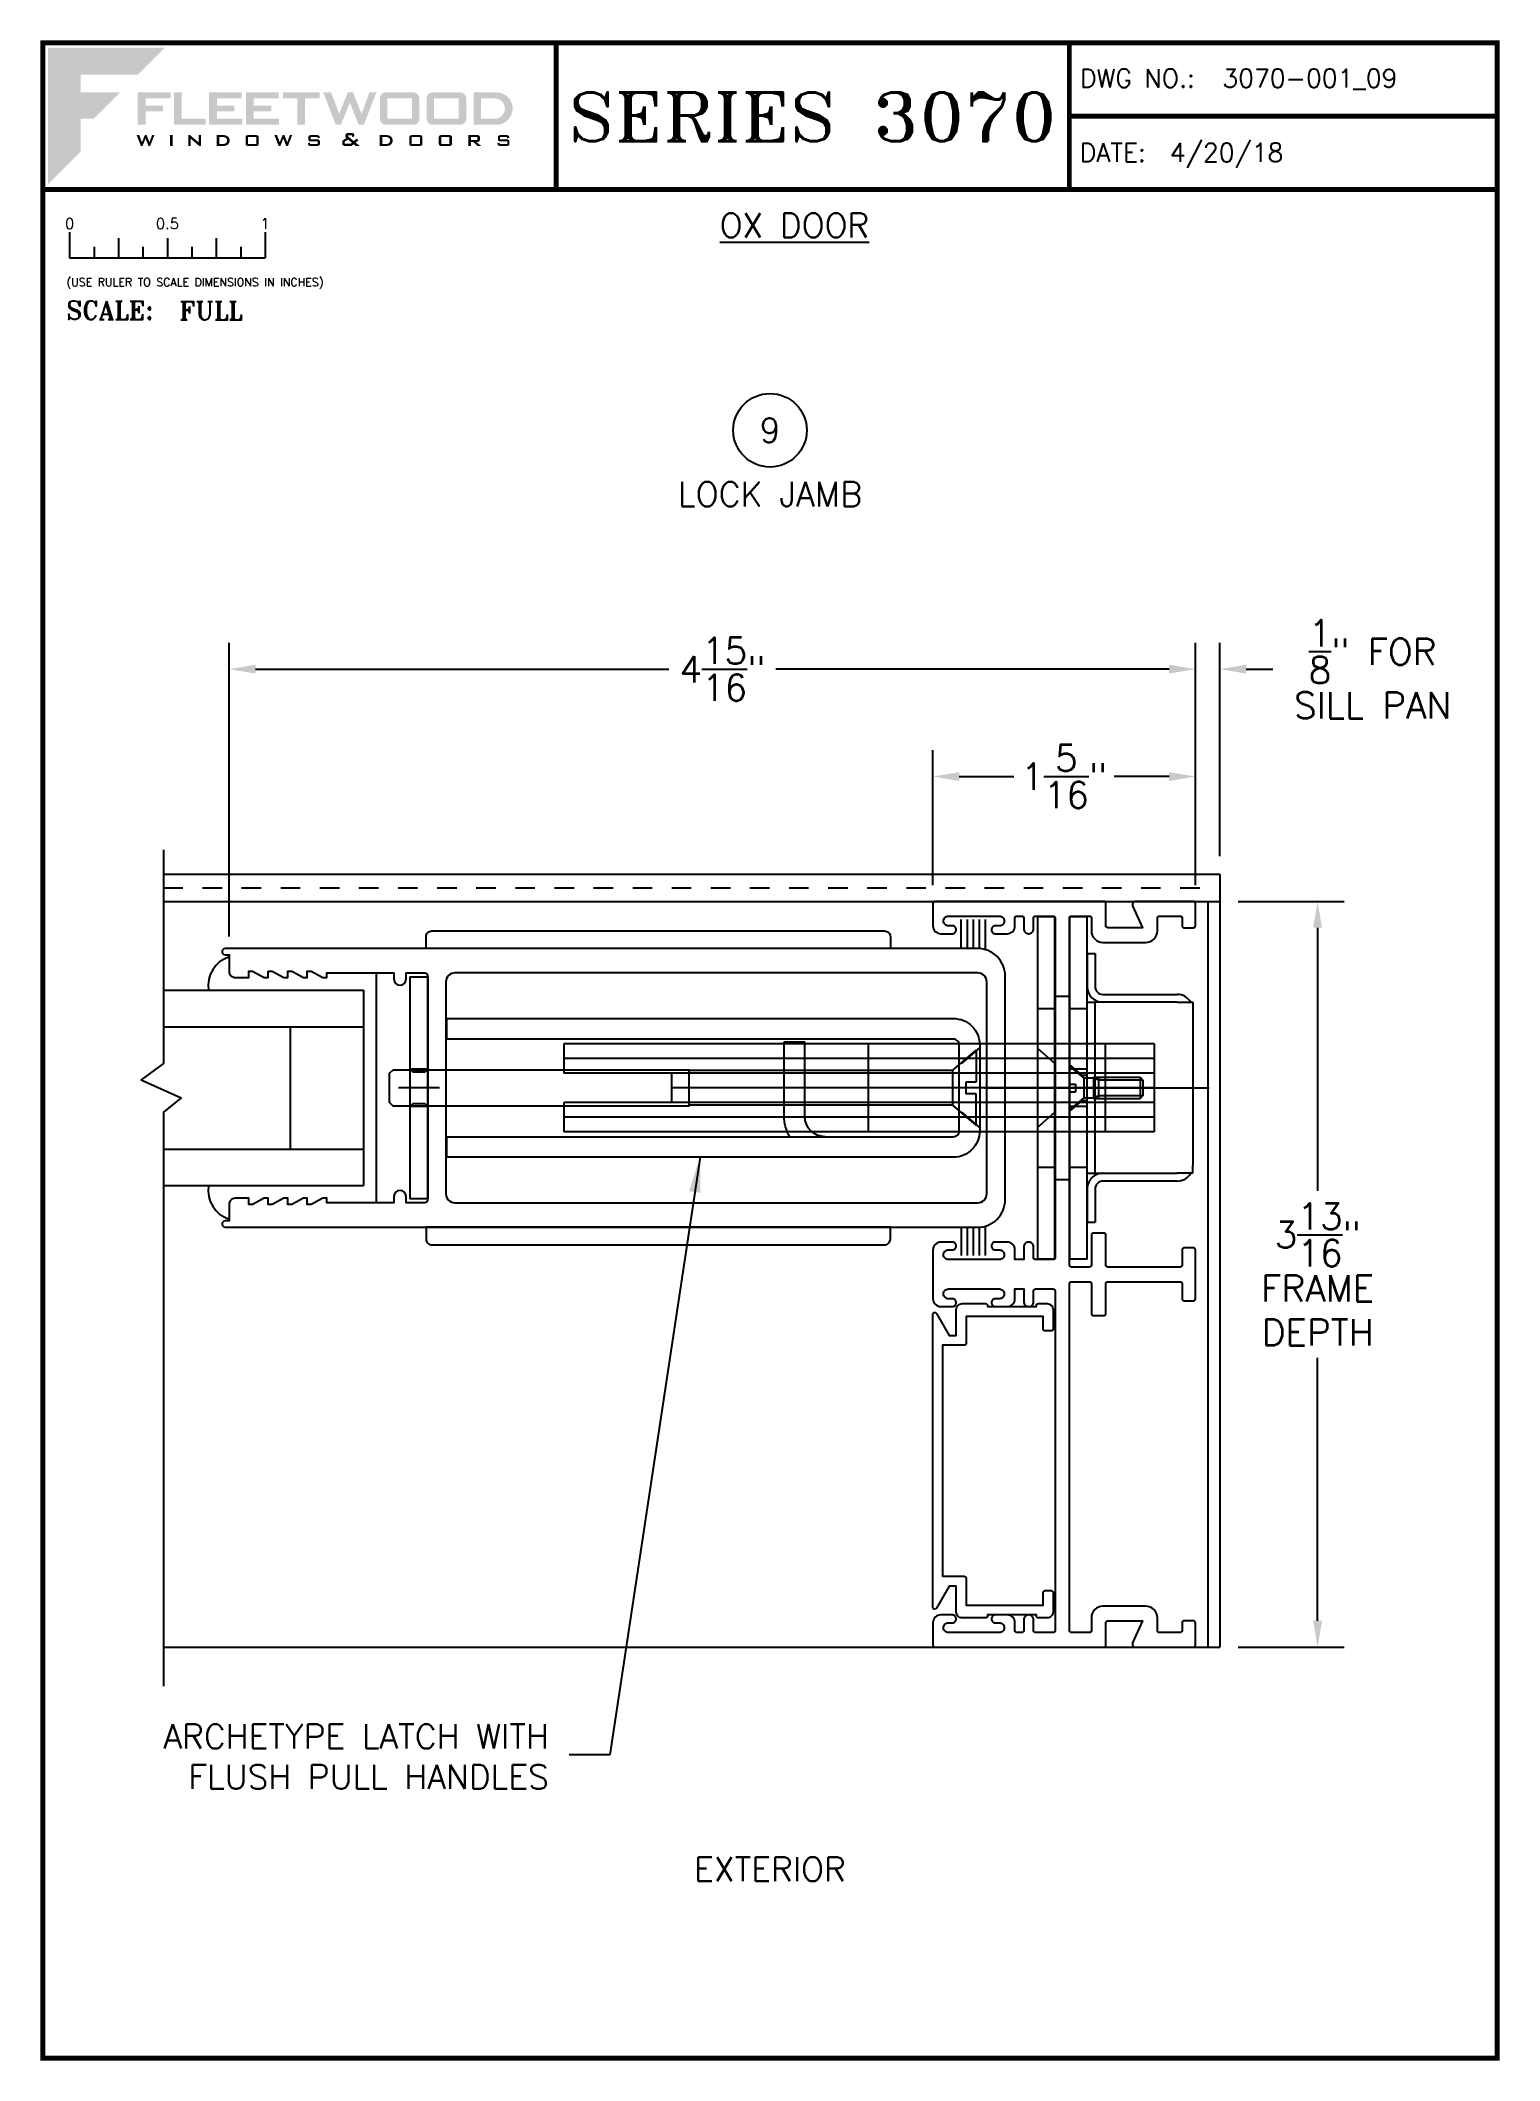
# Paper-space layout 'DETAIL 9' of a CAD drawing. Extents: x 0.3 to 7.8, y 0.1 to 10.4.
# The model-space entities are those that its viewports show. They can reach past a viewport. Long polylines and large blocks are cut down to what shows.
import ezdxf
from ezdxf.enums import TextEntityAlignment as Align

# ---------------------------------------------------------------- set-up
doc = ezdxf.new("R2010")
doc.units = 0
doc.header["$LTSCALE"] = 0.25
doc.header["$MEASUREMENT"] = 0
doc.linetypes.add('HIDDEN', pattern=[0.375, 0.25, -0.125])
doc.layers.get('0').update_dxf_attribs({"linetype": 'CONTINUOUS'})
doc.layers.get('DEFPOINTS').update_dxf_attribs({"color": 1, "linetype": 'CONTINUOUS'})
for name, color, linetype in [('DIM', 7, 'CONTINUOUS'), ('FRAME', 1, 'CONTINUOUS'), ('GLASS-VINYL', 7, 'CONTINUOUS'), ('SEAL', 7, 'CONTINUOUS'), ('SILL-PAN', 7, 'CONTINUOUS'), ('STRIKE', 7, 'CONTINUOUS'), ('TEXT', 7, 'CONTINUOUS'), ('VENT', 5, 'CONTINUOUS')]:
    doc.layers.add(name, color=color, linetype=linetype)
doc.layers.add('VP', color=40, linetype='CONTINUOUS', plot=False)
doc.layers.get('VP').off()
doc.styles.add('ROMANS', font='romans')
doc.styles.add('ROMANT', font='romant')
doc.styles.add('SIMPLEX-094', font='simplex.shx', dxfattribs={"height": 0.094})
doc.styles.get("Standard").update_dxf_attribs({"font": 'simplex.shx'})
doc.dimstyles.new('FULL SCALE', dxfattribs={"dimscale": 0.75, "dimtxt": 0.18, "dimasz": 0.18, "dimexe": 0.18, "dimexo": 0.125, "dimgap": 0.09, "dimtad": 0, "dimtih": 1, "dimtoh": 1, "dimdec": 4, "dimzin": 0, "dimdsep": 46, "dimlunit": 5, "dimtxsty": 'Standard', "dimcen": 0.09, "dimadec": 0, "dimazin": 0, "dimtfac": 1, "dimtdec": 4, "dimtofl": 0, "dimtmove": 0, "dimatfit": 3, "dimfxl": 0, "dimtolj": 1, "dimtzin": 0, "dimarcsym": 0})
doc.dimstyles.get("Standard").update_dxf_attribs({"dimtxt": 0.18, "dimasz": 0.18, "dimexe": 0.18, "dimexo": 0.0625, "dimgap": 0.09, "dimtad": 0, "dimtih": 1, "dimtoh": 1, "dimdec": 4, "dimzin": 0, "dimdsep": 46, "dimtxsty": 'Standard', "dimcen": 0.09, "dimadec": 0, "dimazin": 0, "dimtfac": 1, "dimtdec": 4, "dimtofl": 0, "dimtmove": 0, "dimatfit": 3, "dimfxl": 0, "dimtolj": 1, "dimtzin": 0, "dimarcsym": 0})

# ---------------------------------------------------------------- blocks, each defined once
blk = doc.blocks.new('*D67')
at = {"color": 0, "lineweight": -2}
for p, q in [((1.266, 5.864), (1.266, 7.367)), ((6.208, 6.127), (6.208, 7.367)), ((1.401, 7.232), (3.514, 7.232)), ((6.073, 7.232), (4.061, 7.232))]:
    blk.add_line(p, q, dxfattribs=at)
at = {"color": 0}
for points in [[(1.401, 7.255), (1.401, 7.21), (1.266, 7.232)], [(6.073, 7.255), (6.073, 7.21), (6.208, 7.232)]]:
    blk.add_solid(points, dxfattribs=at)
at = {"layer": 'DEFPOINTS', "color": 0}
for p in [(6.208, 7.232), (6.208, 6.034), (1.266, 5.771)]:
    blk.add_point(p, dxfattribs=at)
at = {"color": 0, "insert": (3.788, 7.232), "char_height": 0.135, "attachment_point": 5}
blk.add_mtext('\\A1;4{\\H1.000000x;\\S15/16;}"', dxfattribs=at)
blk = doc.blocks.new('*D81')
at = {"color": 0, "lineweight": -2}
for p, q in [((6.208, 6.127), (6.208, 7.367)), ((6.333, 6.276), (6.333, 7.367)), ((6.073, 7.232), (5.938, 7.232)), ((6.468, 7.232), (6.603, 7.232))]:
    blk.add_line(p, q, dxfattribs=at)
at = {"color": 0}
for points in [[(6.073, 7.255), (6.073, 7.21), (6.208, 7.232)], [(6.468, 7.255), (6.468, 7.21), (6.333, 7.232)]]:
    blk.add_solid(points, dxfattribs=at)
at = {"layer": 'DEFPOINTS', "color": 0}
for p in [(6.333, 7.232), (6.333, 6.183), (6.208, 6.034)]:
    blk.add_point(p, dxfattribs=at)
at = {"color": 0, "insert": (7.114, 7.232), "char_height": 0.135, "attachment_point": 5}
blk.add_mtext('\\A1;{\\H1.000000x;\\S1/8;}" FOR\\PSILL PAN', dxfattribs=at)
blk = doc.blocks.new('*D103')
at = {"color": 0, "lineweight": -2}
for p, q in [((4.865, 6.127), (4.865, 6.818)), ((6.208, 6.127), (6.208, 6.818)), ((5, 6.683), (5.279, 6.683)), ((6.073, 6.683), (5.793, 6.683))]:
    blk.add_line(p, q, dxfattribs=at)
at = {"color": 0}
for points in [[(5, 6.705), (5, 6.66), (4.865, 6.683)], [(6.073, 6.705), (6.073, 6.66), (6.208, 6.683)]]:
    blk.add_solid(points, dxfattribs=at)
at = {"layer": 'DEFPOINTS', "color": 0}
for p in [(4.865, 6.683), (4.865, 6.034), (6.208, 6.034)]:
    blk.add_point(p, dxfattribs=at)
at = {"color": 0, "insert": (5.536, 6.683), "char_height": 0.135, "attachment_point": 5}
blk.add_mtext('\\A1;1{\\H1.000000x;\\S5/16;}"', dxfattribs=at)
blk = doc.blocks.new('*D104')
at = {"color": 0, "lineweight": -2}
for p, q in [((6.426, 6.044), (6.968, 6.044)), ((6.833, 5.909), (6.833, 4.563)), ((6.833, 2.363), (6.833, 3.708)), ((6.426, 2.228), (6.968, 2.228))]:
    blk.add_line(p, q, dxfattribs=at)
at = {"color": 0}
for points in [[(6.81, 5.909), (6.855, 5.909), (6.833, 6.044)], [(6.81, 2.363), (6.855, 2.363), (6.833, 2.228)]]:
    blk.add_solid(points, dxfattribs=at)
at = {"layer": 'DEFPOINTS', "color": 0}
for p in [(6.333, 6.044), (6.333, 2.228), (6.833, 2.228)]:
    blk.add_point(p, dxfattribs=at)
at = {"color": 0, "insert": (6.833, 4.136), "char_height": 0.135, "attachment_point": 5}
blk.add_mtext('\\A1;3{\\H1.000000x;\\S13/16;}"\\PFRAME\\PDEPTH', dxfattribs=at)
blk = doc.blocks.new('Fleetwood_Logo_6-10-15')
h = blk.add_hatch(color=154)
h.dxf.hatch_style = 1
h.paths.add_polyline_path([(0.2526, -0.0017), (0.0019, -0.0017), (0.0019, -0.2942), (0.0725, -0.2236), (0.0725, -0.1535), (0.1007, -0.1535), (0.1567, -0.0976), (0.0725, -0.0976), (0.0725, -0.0596), (0.1946, -0.0596)])
h = blk.add_hatch(color=251)
h.dxf.hatch_style = 1
h.paths.add_polyline_path([(0.2487, -0.1256), (0.2112, -0.1256), (0.2112, -0.1102), (0.2647, -0.1102), (0.2647, -0.0976), (0.1946, -0.0976), (0.1946, -0.1667), (0.2112, -0.1667), (0.2112, -0.1377), (0.2487, -0.1377)])
h = blk.add_hatch(color=251)
h.dxf.hatch_style = 1
h.paths.add_polyline_path([(0.2886, -0.0976), (0.272, -0.0976), (0.272, -0.1667), (0.3401, -0.1667), (0.3401, -0.1535), (0.2886, -0.1535)])
h = blk.add_hatch(color=251)
h.dxf.hatch_style = 1
h.paths.add_polyline_path([(0.4175, -0.0976), (0.3474, -0.0976), (0.3474, -0.1667), (0.4185, -0.1667), (0.4185, -0.1534), (0.364, -0.1534), (0.364, -0.1377), (0.4015, -0.1377), (0.4015, -0.1256), (0.364, -0.1256), (0.364, -0.1102), (0.4175, -0.1102)])
h = blk.add_hatch(color=251)
h.dxf.hatch_style = 1
h.paths.add_polyline_path([(0.4965, -0.0976), (0.4264, -0.0976), (0.4264, -0.1667), (0.4975, -0.1667), (0.4975, -0.1534), (0.443, -0.1534), (0.443, -0.1377), (0.4804, -0.1377), (0.4804, -0.1256), (0.443, -0.1256), (0.443, -0.1102), (0.4965, -0.1102)])
h = blk.add_hatch(color=251)
h.dxf.hatch_style = 1
h.paths.add_polyline_path([(0.5842, -0.0976), (0.5054, -0.0976), (0.5054, -0.1102), (0.5365, -0.1102), (0.5365, -0.1667), (0.5531, -0.1667), (0.5531, -0.1102), (0.5842, -0.1102)])
h = blk.add_hatch(color=251)
h.dxf.hatch_style = 1
h.paths.add_polyline_path([(0.6089, -0.0976), (0.5921, -0.0976), (0.6188, -0.1667), (0.63, -0.1667), (0.6489, -0.1192), (0.6679, -0.1667), (0.6789, -0.1667), (0.7056, -0.0976), (0.6908, -0.0976), (0.6742, -0.1433), (0.6558, -0.0976), (0.6446, -0.0976), (0.6261, -0.1433)])
h = blk.add_hatch(color=251)
h.dxf.hatch_style = 1
h.paths.add_polyline_path([(0.7853, -0.0976), (0.726, -0.0976, 0.414214), (0.7133, -0.1102), (0.7133, -0.154, 0.414214), (0.726, -0.1667), (0.7853, -0.1667, 0.414214), (0.798, -0.154), (0.798, -0.1102, 0.414214)])
h.paths.add_polyline_path([(0.7819, -0.1102), (0.7819, -0.154), (0.7294, -0.154), (0.7294, -0.1102)], flags=16)
h = blk.add_hatch(color=251)
h.dxf.hatch_style = 1
h.paths.add_polyline_path([(0.8856, -0.0976), (0.8262, -0.0976, 0.414214), (0.8136, -0.1102), (0.8136, -0.154, 0.414214), (0.8262, -0.1667), (0.8856, -0.1667, 0.414214), (0.8982, -0.154), (0.8982, -0.1102, 0.414214)])
h.paths.add_polyline_path([(0.8822, -0.1102), (0.8822, -0.154), (0.8296, -0.154), (0.8296, -0.1102)], flags=16)
h = blk.add_hatch(color=251)
h.dxf.hatch_style = 1
h.paths.add_polyline_path([(0.9632, -0.0976), (0.914, -0.0976), (0.914, -0.1667), (0.9632, -0.1667, 1)])
h.paths.add_polyline_path([(0.9301, -0.1102), (0.9593, -0.1102, -1), (0.9593, -0.154), (0.9301, -0.154)], flags=16)
h = blk.add_hatch(color=7)
h.dxf.hatch_style = 1
h.paths.add_polyline_path([(0.2301, -0.1891), (0.2251, -0.1891), (0.2196, -0.2043), (0.2134, -0.1891), (0.2097, -0.1891), (0.2035, -0.2043), (0.1978, -0.1891), (0.1922, -0.1891), (0.2011, -0.2121), (0.2048, -0.2121), (0.2112, -0.1963), (0.2175, -0.2121), (0.2212, -0.2121)])
h = blk.add_hatch(color=7)
h.dxf.hatch_style = 1
h.paths.add_polyline_path([(0.2691, -0.1891), (0.2637, -0.1891), (0.2637, -0.2118), (0.2637, -0.2121), (0.2691, -0.2121)])
h = blk.add_hatch(color=7)
h.dxf.hatch_style = 1
h.paths.add_polyline_path([(0.3077, -0.1964), (0.3259, -0.2121), (0.3298, -0.2121), (0.3298, -0.1891), (0.325, -0.1891), (0.325, -0.2047), (0.3067, -0.1891), (0.3029, -0.1891), (0.3029, -0.2121), (0.3077, -0.2121)])
h = blk.add_hatch(color=7)
h.dxf.hatch_style = 1
h.paths.add_polyline_path([(0.3801, -0.1891), (0.3637, -0.1891), (0.3637, -0.2121), (0.3801, -0.2121, 1)])
h.paths.add_polyline_path([(0.3691, -0.2079), (0.3691, -0.1933), (0.3788, -0.1933, -1), (0.3788, -0.2079)], flags=16)
h = blk.add_hatch(color=7)
h.dxf.hatch_style = 1
h.paths.add_polyline_path([(0.4537, -0.2079), (0.4537, -0.1933, 0.414214), (0.4495, -0.1891), (0.4297, -0.1891, 0.414214), (0.4255, -0.1933), (0.4255, -0.2079, 0.414214), (0.4297, -0.2121), (0.4495, -0.2121, 0.414214)])
h.paths.add_polyline_path([(0.4308, -0.2079), (0.4308, -0.1933), (0.4484, -0.1933), (0.4484, -0.2079)], flags=16)
h = blk.add_hatch(color=7)
h.dxf.hatch_style = 1
h.paths.add_polyline_path([(0.5253, -0.1891), (0.5203, -0.1891), (0.5148, -0.2043), (0.5087, -0.1891), (0.5049, -0.1891), (0.4988, -0.2043), (0.493, -0.1891), (0.4874, -0.1891), (0.4963, -0.2121), (0.5001, -0.2121), (0.5064, -0.1963), (0.5127, -0.2121), (0.5164, -0.2121)])
h = blk.add_hatch(color=7)
h.dxf.hatch_style = 1
h.paths.add_polyline_path([(0.5801, -0.1891), (0.5643, -0.1891, 0.414214), (0.56, -0.1933), (0.56, -0.1981, 0.414214), (0.5643, -0.2024), (0.58, -0.2024), (0.58, -0.2078), (0.5637, -0.2078), (0.5637, -0.2052), (0.5591, -0.2062), (0.5591, -0.2078, 0.414214), (0.5634, -0.2121), (0.5805, -0.2121, 0.414214), (0.5848, -0.2078), (0.5848, -0.2024, 0.414214), (0.5805, -0.1982), (0.5648, -0.1982), (0.5648, -0.193), (0.5798, -0.193), (0.5798, -0.1958), (0.5843, -0.1948), (0.5843, -0.1933, 0.414214)])
h = blk.add_hatch(color=7)
h.dxf.hatch_style = 1
h.paths.add_polyline_path([(0.645, -0.1913, -0.222262), (0.6447, -0.1906), (0.6447, -0.1892), (0.6535, -0.1892), (0.6535, -0.193), (0.6587, -0.1918), (0.6587, -0.189, 0.414214), (0.6544, -0.1847), (0.6437, -0.1847, 0.414214), (0.6394, -0.189), (0.6394, -0.1922, 0.222262), (0.6407, -0.1948), (0.6415, -0.1955), (0.6345, -0.1998, 0.260684), (0.6329, -0.2027), (0.6329, -0.2078, 0.414214), (0.6372, -0.2121), (0.6514, -0.2121, 0.17577), (0.6536, -0.2113), (0.657, -0.2085), (0.6614, -0.2121), (0.6699, -0.2121), (0.6613, -0.2049), (0.6676, -0.1997), (0.6637, -0.1964), (0.6574, -0.2017)])
h.paths.add_polyline_path([(0.6532, -0.2052), (0.6509, -0.2072, -0.17577), (0.6502, -0.2074), (0.6382, -0.2074), (0.6382, -0.2033, -0.260684), (0.6387, -0.2025), (0.6451, -0.1985)], flags=16)
h = blk.add_hatch(color=7)
h.dxf.hatch_style = 1
h.paths.add_polyline_path([(0.7294, -0.1891), (0.713, -0.1891), (0.713, -0.2121), (0.7294, -0.2121, 1)])
h.paths.add_polyline_path([(0.7184, -0.2079), (0.7184, -0.1933), (0.7281, -0.1933, -1), (0.7281, -0.2079)], flags=16)
h = blk.add_hatch(color=7)
h.dxf.hatch_style = 1
h.paths.add_polyline_path([(0.8045, -0.2079), (0.8045, -0.1933, 0.414214), (0.8003, -0.1891), (0.7805, -0.1891, 0.414214), (0.7763, -0.1933), (0.7763, -0.2079, 0.414214), (0.7805, -0.2121), (0.8003, -0.2121, 0.414214)])
h.paths.add_polyline_path([(0.7816, -0.2079), (0.7816, -0.1933), (0.7992, -0.1933), (0.7992, -0.2079)], flags=16)
h = blk.add_hatch(color=7)
h.dxf.hatch_style = 1
h.paths.add_polyline_path([(0.8678, -0.2079), (0.8678, -0.1933, 0.414214), (0.8636, -0.1891), (0.8438, -0.1891, 0.414214), (0.8396, -0.1933), (0.8396, -0.2079, 0.414214), (0.8438, -0.2121), (0.8636, -0.2121, 0.414214)])
h.paths.add_polyline_path([(0.8449, -0.2079), (0.8449, -0.1933), (0.8624, -0.1933), (0.8624, -0.2079)], flags=16)
h = blk.add_hatch(color=7)
h.dxf.hatch_style = 1
h.paths.add_polyline_path([(0.9277, -0.1993), (0.9277, -0.1933, 0.414214), (0.9235, -0.1891), (0.9028, -0.1891), (0.9028, -0.2121), (0.9082, -0.2121), (0.9082, -0.2035), (0.9131, -0.2035), (0.9224, -0.2121), (0.9303, -0.2121), (0.9197, -0.2035), (0.9235, -0.2035, 0.414214)])
h.paths.add_polyline_path([(0.9082, -0.1993), (0.9082, -0.1933), (0.9214, -0.1933, -0.414214), (0.9224, -0.1943), (0.9224, -0.1983, -0.414214), (0.9214, -0.1993)], flags=16)
h = blk.add_hatch(color=7)
h.dxf.hatch_style = 1
h.paths.add_polyline_path([(0.9867, -0.1982), (0.971, -0.1982), (0.971, -0.193), (0.9859, -0.193), (0.9859, -0.1958), (0.9905, -0.1948), (0.9905, -0.1933, 0.414214), (0.9863, -0.1891), (0.9705, -0.1891, 0.414214), (0.9662, -0.1933), (0.9662, -0.1981, 0.414214), (0.9705, -0.2024), (0.9862, -0.2024), (0.9862, -0.2078), (0.9699, -0.2078), (0.9699, -0.2052), (0.9653, -0.2062), (0.9653, -0.2078, 0.414214), (0.9696, -0.2121), (0.9867, -0.2121, 0.414214), (0.991, -0.2078), (0.991, -0.2024, 0.414214)])
blk = doc.blocks.new('A-SIZE_P')
at = {"const_width": 0.025}
blk.add_lwpolyline([(0.313, 0.125), (7.751, 0.125), (7.751, 10.437), (0.313, 10.437)], close=True, dxfattribs=at)
for points in [[(2.938, 10.437), (2.938, 9.687)], [(5.563, 10.437), (5.563, 9.687)], [(5.563, 10.062), (7.751, 10.062)], [(0.313, 9.687), (7.751, 9.687)]]:
    blk.add_lwpolyline(points, dxfattribs=at)
at = {"xscale": 2.387023416083395, "yscale": 2.387023416083395, "zscale": 2.387023416083395}
blk.add_blockref('Fleetwood_Logo_6-10-15', (0.334, 10.416), dxfattribs=at)
for s, style, p in [('DWG NO.:', 'SIMPLEX-094', (5.617, 10.209)), ('DATE:', 'SIMPLEX-094', (5.616, 9.829)), ('SCALE:', 'ROMANT', (0.433, 9.022))]:
    blk.add_text(s, height=0.094, dxfattribs=dict(style=style)).set_placement(p)
for tag, p, style in [('DWG_NO', (6.346, 10.209), 'SIMPLEX-094'), ('DATE', (6.077, 9.829), 'SIMPLEX-094'), ('SCALE', (1.011, 9.02), 'ROMANT')]:
    blk.add_attdef(tag, p, '', height=0.094, dxfattribs=dict(style=style))
for tag, height, style, width, p, p2 in [('DWG_NO_F', 0.094, 'SIMPLEX-094', 1.745692, (6.347, 10.209), (7.683, 10.209)), ('PRODUCT', 0.25, 'ROMANT', 1.390728, (3.001, 9.934), (5.5, 9.934))]:
    blk.add_attdef(tag, text='', height=height, dxfattribs=dict(style=style, width=width)).set_placement(p, p2, align=Align.FIT)
blk = doc.blocks.new('Full')
for p, q in [((0.137, -0.219), (0.137, -0.35)), ((0.262, -0.294), (0.262, -0.35)), ((0.387, -0.249), (0.387, -0.35)), ((0.512, -0.294), (0.512, -0.35)), ((0.637, -0.249), (0.637, -0.35)), ((0.762, -0.294), (0.762, -0.35)), ((0.887, -0.249), (0.887, -0.35)), ((1.012, -0.294), (1.012, -0.35)), ((1.137, -0.219), (1.137, -0.35)), ((0.137, -0.35), (1.137, -0.35))]:
    blk.add_line(p, q)
for s, p in [('0', (0.137, -0.219)), ('0.5', (0.637, -0.219)), ('1', (1.137, -0.219))]:
    blk.add_text(s, height=0.055).set_placement(p, align=Align.BOTTOM_CENTER)
at = {"style": 'ROMANS'}
blk.add_text('(USE RULER TO SCALE DIMENSIONS IN INCHES)', height=0.04115, dxfattribs=at).set_placement((0.12, -0.495))
blk = doc.blocks.new('sectball')
blk.add_circle((0, 0), 0.125)
blk.add_attdef('NO', text='', height=0.062).set_placement((0, 0), align=Align.MIDDLE_CENTER)
for tag, p in [('LINE1', (0, -0.2588)), ('LINE2', (0, -0.3864)), ('LINE3', (0, -0.5214))]:
    blk.add_attdef(tag, text='', height=0.078).set_placement(p, align=Align.CENTER)
blk = doc.blocks.new('2 TRACK JAMB')
at = {"color": 1}
blk.add_lwpolyline([(-0.368, 1.86), (-0.368, 1.708, -0.414214), (-0.377, 1.698), (-0.433, 1.698, -0.414214), (-0.442, 1.708), (-0.442, 1.86, 0.414214), (-0.452, 1.87), (-0.781, 1.87), (-0.822, 1.87, 0.414214), (-0.832, 1.86), (-0.832, 1.783, -0.414214), (-0.843, 1.773), (-0.891, 1.773, -0.414214), (-0.9, 1.783), (-0.9, 1.871), (-0.9, 1.963), (-0.9, 2.033, -0.414214), (-0.891, 2.043), (-0.843, 2.043, -0.414214), (-0.832, 2.033), (-0.832, 1.955, 0.414214), (-0.822, 1.945), (-0.768, 1.945), (-0.452, 1.945, 0.414214), (-0.442, 1.955), (-0.442, 2.108, -0.414214), (-0.433, 2.118), (-0.377, 2.118, -0.414214), (-0.368, 2.108), (-0.368, 1.955, 0.414214), (-0.357, 1.945), (-0.267, 1.945, 0.414214), (-0.257, 1.955), (-0.257, 2.862), (-0.257, 3.731, 0.414214), (-0.267, 3.741), (-0.357, 3.741, 0.414214), (-0.368, 3.731), (-0.368, 3.666, -0.414214), (-0.427, 3.606), (-0.645, 3.606, -0.414214), (-0.706, 3.666), (-0.706, 3.731, 0.414214), (-0.715, 3.741), (-0.822, 3.741, 0.414214), (-0.832, 3.731), (-0.832, 3.691, -0.414214), (-0.843, 3.681), (-0.891, 3.681, -0.414214), (-0.9, 3.691), (-0.9, 3.806, -0.414214), (-0.891, 3.816), (-0.594, 3.816, -0.546624), (-0.579, 3.793), (-0.63, 3.681), (-0.452, 3.681, 0.414214), (-0.442, 3.691), (-0.442, 3.806, -0.414214), (-0.433, 3.816), (0.433, 3.816, -0.414214), (0.442, 3.806), (0.442, 3.691, -0.414214), (0.403, 3.651), (0.343, 3.651, -0.414214), (0.323, 3.671), (0.323, 3.671, -0.414214), (0.343, 3.691), (0.363, 3.691, 0.414214), (0.388, 3.715), (0.388, 3.716, 0.414214), (0.363, 3.741), (0.102, 3.741, 0.414214), (0.078, 3.716), (0.078, 3.715, 0.414214), (0.102, 3.691), (0.123, 3.691, -0.414214), (0.143, 3.671), (0.143, 3.67, -0.414214), (0.123, 3.651), (0.062, 3.651, -0.414214), (0.023, 3.691), (0.023, 3.731, 0.414214), (0.013, 3.741), (-0.012, 3.741, 0.414214), (-0.022, 3.731), (-0.022, 3.676, -0.414214), (-0.047, 3.651), (-0.048, 3.651, -0.414214), (-0.072, 3.675), (-0.072, 3.731, 0.414214), (-0.082, 3.741), (-0.172, 3.741, 0.414214), (-0.183, 3.731), (-0.183, 2.862), (-0.183, 1.993, 0.414214), (-0.172, 1.983), (-0.082, 1.983, 0.414214), (-0.072, 1.993), (-0.072, 2.048, -0.414214), (-0.048, 2.073), (-0.047, 2.073, -0.414214), (-0.022, 2.048), (-0.022, 1.983), (0.023, 1.983), (0.023, 2.033, -0.414214), (0.062, 2.073), (0.123, 2.073, -0.414214), (0.143, 2.054), (0.143, 2.053, -0.414214), (0.123, 2.033), (0.102, 2.033, 0.414214), (0.078, 2.008), (0.078, 2.007, 0.414214), (0.102, 1.983), (0.363, 1.983, 0.414214), (0.388, 2.007), (0.388, 2.008, 0.414214), (0.363, 2.033), (0.343, 2.033, -0.414214), (0.323, 2.053, -0.414214), (0.343, 2.073), (0.403, 2.073, -0.414214), (0.442, 2.033), (0.442, 1.963), (0.442, 1.871), (0.442, 1.783, -0.414214), (0.403, 1.743), (0.343, 1.743, -0.414214), (0.323, 1.763), (0.323, 1.763, -0.414214), (0.343, 1.783), (0.363, 1.783, 0.414214), (0.388, 1.807), (0.388, 1.808, 0.414214), (0.363, 1.833), (0.102, 1.833, 0.414214), (0.078, 1.808), (0.078, 1.807, 0.414214), (0.102, 1.783), (0.123, 1.783, -0.414214), (0.143, 1.763), (0.143, 1.762, -0.414214), (0.123, 1.743), (0.062, 1.743, -0.414214), (0.023, 1.783), (0.023, 1.833), (-0.022, 1.833), (-0.022, 1.768, -0.414214), (-0.047, 1.743), (-0.048, 1.743, -0.414214), (-0.072, 1.767), (-0.072, 1.823, 0.414214), (-0.082, 1.833), (-0.172, 1.833, 0.414214), (-0.183, 1.823), (-0.183, 0.954), (-0.183, 0.085, 0.414214), (-0.172, 0.075), (-0.082, 0.075, 0.414214), (-0.072, 0.085), (-0.072, 0.14, -0.414214), (-0.048, 0.165), (-0.047, 0.165, -0.414214), (-0.022, 0.14), (-0.022, 0.085, 0.414214), (-0.012, 0.075), (0.013, 0.075, 0.414214), (0.023, 0.085), (0.023, 0.125, -0.414214), (0.062, 0.165), (0.123, 0.165, -0.414214), (0.143, 0.145), (0.143, 0.145, -0.414214), (0.123, 0.125), (0.102, 0.125, 0.414214), (0.078, 0.1), (0.078, 0.099, 0.414214), (0.102, 0.075), (0.363, 0.075, 0.414214), (0.388, 0.099), (0.388, 0.1, 0.414214), (0.363, 0.125), (0.343, 0.125, -0.414214), (0.323, 0.145, -0.414214), (0.343, 0.165), (0.403, 0.165, -0.414214), (0.442, 0.125), (0.442, 0.01, -0.414214), (0.433, 0), (-0.433, 0, -0.414214), (-0.442, 0.01), (-0.442, 0.125, 0.414214), (-0.452, 0.135), (-0.63, 0.135), (-0.579, 0.023, -0.546624), (-0.594, 0), (-0.891, 0, -0.414214), (-0.9, 0.01), (-0.9, 0.125, -0.414214), (-0.891, 0.135), (-0.843, 0.135, -0.414214), (-0.832, 0.125), (-0.832, 0.085, 0.414214), (-0.822, 0.075), (-0.715, 0.075, 0.414214), (-0.706, 0.085), (-0.706, 0.15, -0.414214), (-0.645, 0.21), (-0.427, 0.21, -0.414214), (-0.368, 0.15), (-0.368, 0.085, 0.414214), (-0.357, 0.075), (-0.267, 0.075, 0.414214), (-0.257, 0.085), (-0.257, 0.954), (-0.257, 1.86, 0.414214), (-0.267, 1.87), (-0.357, 1.87, 0.414214)], format="xyb", close=True, dxfattribs=at)
blk = doc.blocks.new('3710 Jamb Filler')
blk.add_lwpolyline([(-0.12, 0.774, 0.414214), (-0.15, 0.804), (-0.27, 0.804, 0.414214), (-0.28, 0.794), (-0.28, 0.789), (-0.53, 0.789), (-0.53, 0.794, 0.414214), (-0.54, 0.804), (-0.585, 0.804, 0.414214), (-0.615, 0.774), (-0.615, 0.674, 0.414214), (-0.605, 0.664), (-0.575, 0.664, 0.414214), (-0.565, 0.674), (-0.565, 0.739), (-0.17, 0.739), (-0.17, 0.601, 0.414214), (-0.16, 0.591), (-0.05, 0.591), (-0.05, -0.591), (-0.16, -0.591, 0.414214), (-0.17, -0.601), (-0.17, -0.739), (-0.565, -0.739), (-0.565, -0.674, 0.414214), (-0.575, -0.664), (-0.605, -0.664, 0.414214), (-0.615, -0.674), (-0.615, -0.774, 0.414214), (-0.585, -0.804), (-0.54, -0.804, 0.414214), (-0.53, -0.794), (-0.53, -0.789), (-0.28, -0.789), (-0.28, -0.794, 0.414214), (-0.27, -0.804), (-0.15, -0.804, 0.414214), (-0.12, -0.774), (-0.12, -0.641), (-0.084, -0.641), (-0.019, -0.754, 0.767327), (0, -0.749), (0, 0.749, 0.767327), (-0.019, 0.754), (-0.084, 0.641), (-0.12, 0.641)], format="xyb", close=True)
blk = doc.blocks.new('StrikePlateAssy(EX_HI)')
at = {"linetype": 'Continuous'}
for p, q in [((-0.165, 0.688), (-0.205, 0.688)), ((-0.205, 0.517), (-0.205, 0.688)), ((-0.165, 0.517), (-0.165, 0.688)), ((-0.705, 0.437), (-0.625, 0.437)), ((-0.705, 0.437), (-0.705, 0.397)), ((-0.625, 0.477), (-0.245, 0.477)), ((-0.245, 0.437), (-0.625, 0.437)), ((-0.205, 0.437), (-0.245, 0.437)), ((-0.205, 0.437), (-0.205, -0.438)), ((-0.165, 0.437), (-0.205, 0.437)), ((-0.165, 0.437), (-0.165, -0.438)), ((-0.705, -0.398), (-0.705, 0.397)), ((0.09, 0.203), (0, 0.124)), ((0.09, -0.203), (0, -0.124)), ((-0.705, -0.438), (-0.705, -0.398)), ((-0.625, -0.438), (-0.705, -0.438)), ((-0.625, -0.438), (-0.245, -0.438)), ((-0.245, -0.478), (-0.625, -0.478)), ((-0.245, -0.438), (-0.205, -0.438)), ((-0.165, -0.438), (-0.205, -0.438)), ((-0.205, -0.688), (-0.205, -0.518)), ((-0.165, -0.688), (-0.165, -0.518)), ((-0.165, -0.688), (-0.205, -0.688))]:
    blk.add_line(p, q, dxfattribs=at)
for p, q in [((0, 0.469), (-0.075, 0.469)), ((-0.075, 0.406), (-0.165, 0.406)), ((0.09, 0.406), (0, 0.406)), ((-0.147, 0.051), (-0.075, 0.113)), ((-0.138, 0.065), (-0.075, 0.12)), ((-0.075, 0.113), (-0.075, 0.02)), ((-0.436, 0.054), (-0.45, 0.04)), ((-0.45, 0.04), (-0.222, 0.04)), ((-0.45, -0.04), (-0.45, 0.04)), ((-0.197, 0.054), (-0.436, 0.054)), ((-0.436, -0.054), (-0.436, 0.054)), ((0.013, 0), (-0.23, 0)), ((-0.222, 0.04), (-0.197, 0.054)), ((-0.222, -0.054), (-0.222, 0.054)), ((-0.197, -0.054), (-0.197, 0.054)), ((-0.147, 0.051), (-0.197, 0.051)), ((-0.165, 0.095), (-0.165, -0.095)), ((-0.165, 0.095), (-0.075, 0.095)), ((-0.138, 0.065), (-0.165, 0.065)), ((-0.147, -0.051), (-0.147, 0.051)), ((-0.075, 0.02), (-0.105, 0.02)), ((-0.105, -0.019), (-0.105, 0.02)), ((0.173, 0), (-0.07, 0)), ((-0.044, 0), (-0.788, 0)), ((-0.45, -0.04), (-0.222, -0.04)), ((-0.436, -0.054), (-0.45, -0.04)), ((-0.197, -0.054), (-0.436, -0.054)), ((-0.222, -0.04), (-0.197, -0.054)), ((-0.147, -0.051), (-0.197, -0.051)), ((-0.138, -0.065), (-0.165, -0.065)), ((-0.165, -0.095), (-0.075, -0.095)), ((-0.147, -0.051), (-0.075, -0.112)), ((-0.138, -0.065), (-0.075, -0.12)), ((-0.075, -0.019), (-0.105, -0.019)), ((-0.075, -0.112), (-0.075, -0.019)), ((-0.075, -0.406), (-0.165, -0.406)), ((0.09, -0.406), (0, -0.406)), ((0, -0.469), (-0.075, -0.469))]:
    blk.add_line(p, q)
for points in [[(-0.165, -0.875), (-0.075, -0.875), (-0.075, 0.875), (-0.165, 0.875)], [(0, -0.875), (0.09, -0.875), (0.09, 0.875), (0, 0.875)]]:
    blk.add_lwpolyline(points, close=True)
for centre, radius, start, end in [((-0.245, 0.517), 0.08, 270, 0), ((-0.245, 0.517), 0.04, 270, 0), ((-0.625, 0.397), 0.08, 90, 150), ((-0.625, -0.398), 0.08, 210, 270), ((-0.245, -0.518), 0.08, 0, 90), ((-0.245, -0.518), 0.04, 0, 90)]:
    blk.add_arc(centre, radius, start, end, dxfattribs=at)
blk = doc.blocks.new('3767 LEADSILE')
for points in [[(3.769, -0.597), (3.749, -0.597), (3.689, -0.565), (3.669, -0.565), (3.669, -0.597), (3.649, -0.597), (3.589, -0.565), (3.569, -0.565), (3.569, -0.597), (3.549, -0.597), (3.489, -0.565), (3.469, -0.565), (3.469, -0.588), (3.126, -0.588), (3.126, -0.556, 1), (3.064, -0.556), (3.064, -0.588), (2.969, -0.588, -0.414214), (2.954, -0.573), (2.954, 0.573, -0.414214), (2.969, 0.588), (3.064, 0.588), (3.064, 0.556, 1), (3.126, 0.556), (3.126, 0.588), (3.469, 0.588), (3.469, 0.565), (3.489, 0.565), (3.549, 0.597), (3.569, 0.597), (3.569, 0.565), (3.589, 0.565), (3.649, 0.597), (3.669, 0.597), (3.669, 0.565), (3.689, 0.565), (3.749, 0.597), (3.769, 0.597), (3.769, 0.565), (3.789, 0.565), (3.849, 0.597), (3.869, 0.597), (3.869, 0.565), (3.938, 0.565, 0.414214), (3.969, 0.596), (3.969, 0.681), (3.989, 0.681, 1), (3.989, 0.713), (0.14, 0.713, 0.414214), (0, 0.573), (0, -0.573, 0.414214), (0.14, -0.713), (3.989, -0.713, 1), (3.989, -0.681), (3.969, -0.681), (3.969, -0.596, 0.414214), (3.938, -0.565), (3.869, -0.565), (3.869, -0.597), (3.849, -0.597), (3.789, -0.565), (3.769, -0.565)], [(2.814, -0.588, 0.414214), (2.86, -0.542), (2.86, 0.542, 0.414214), (2.814, 0.588), (0.14, 0.588, 0.414214), (0.094, 0.542), (0.094, -0.542, 0.414214), (0.14, -0.588)]]:
    blk.add_lwpolyline(points, format="xyb", close=True)
blk = doc.blocks.new('ARCHETYPE LATCH')
for p, q in [((-0.631, 0.225), (2.389, 0.225)), ((-0.631, 0.225), (-0.631, -0.225)), ((-0.381, -0.225), (-0.381, 0.225)), ((0.831, -0.225), (0.831, 0.225)), ((1.262, 0.235), (1.157, 0.235)), ((1.157, -0.145), (1.157, 0.235)), ((1.262, -0.145), (1.262, 0.235)), ((2.389, 0.225), (2.389, 0.075)), ((-0.631, 0.15), (2.389, 0.15)), ((0.28, 0.193), (0.28, 0.03)), ((0.401, 0.089), (0.28, 0.193)), ((-0.631, 0.075), (2.389, 0.075)), ((-0.631, 0), (1.837, 0)), ((0.28, 0.03), (0.333, 0.03)), ((0.333, 0.03), (0.333, -0.03)), ((0.401, 0.089), (1.749, 0.089)), ((0.401, 0.089), (0.401, -0.089)), ((1.837, -0.075), (1.837, 0.075)), ((-0.631, -0.075), (2.389, -0.075)), ((0.28, -0.192), (0.28, -0.03)), ((0.28, -0.03), (0.333, -0.03)), ((0.401, -0.089), (0.28, -0.192)), ((0.401, -0.089), (1.749, -0.089)), ((2.389, -0.075), (2.389, -0.225)), ((-0.631, -0.15), (2.389, -0.15))]:
    blk.add_line(p, q)
at = {"ltscale": 0.5}
for p, q in [((0.262, 0.206), (0.355, 0.125)), ((3.085, 0.095), (3.175, 0.095)), ((3.085, 0.095), (3.1, 0.08)), ((3.1, 0.08), (3.16, 0.08)), ((3.175, 0.095), (3.16, 0.08)), ((3.1, -0.08), (3.085, -0.095)), ((3.085, -0.095), (3.175, -0.095)), ((3.16, -0.08), (3.1, -0.08)), ((3.16, -0.08), (3.175, -0.095)), ((0.355, -0.125), (0.262, -0.205))]:
    blk.add_line(p, q, dxfattribs=at)
at = {"ltscale": 0.3}
for p, q in [((0.239, 0), (-0.021, 0)), ((0.401, 0), (1.036, 0)), ((3.025, 0), (3.235, 0))]:
    blk.add_line(p, q, dxfattribs=at)
for points in [[(3.064, 0.803), (0.749, 0.803, 0.414214), (0.719, 0.773), (0.719, 0.713), (3.094, 0.713), (3.094, 0.773, 0.414214)], [(3.064, -0.803), (0.749, -0.803, -0.414214), (0.719, -0.773), (0.719, -0.713), (3.094, -0.713), (3.094, -0.773, -0.414214)]]:
    blk.add_lwpolyline(points, format="xyb", close=True)
for points in [[(3.085, -0.568), (3.175, -0.568), (3.175, 0.568), (3.085, 0.568)], [(3.262, 0.093), (1.749, 0.093), (1.749, -0.093), (3.262, -0.093), (3.28, -0.075), (3.28, 0.075)]]:
    blk.add_lwpolyline(points, close=True)
blk.add_lwpolyline([(0.397, -0.355), (2.987, -0.355), (2.987, -0.25), (0.397, -0.25, -0.414214), (0.367, -0.22), (0.367, 0.22, -0.414214), (0.397, 0.25), (2.987, 0.25), (2.987, 0.355), (0.397, 0.355, 0.414214), (0.262, 0.22), (0.262, -0.22, 0.414214), (0.397, -0.355), (1.052, -0.355)], format="xyb")
blk.add_lwpolyline([(-0.631, -0.225), (2.389, -0.225)])
for radius, start in [(0.105, 270), (0.21, 330)]:
    blk.add_arc((1.052, -0.145), radius, start, 360)
blk = doc.blocks.new('*U91')
at = {"xscale": -1}
blk.add_blockref('ARCHETYPE LATCH', (-0.123, 0), dxfattribs=at)
at = {"rotation": 180}
blk.add_blockref('3767 LEADSILE', (-0.255, 0), dxfattribs=at)

msp = doc.modelspace()

# ---------------------------------------------------------------- linework, layer by layer
at = {"layer": 'GLASS-VINYL', "color": 7}
for p, q in [((14.689, 9.59), (14.689, 10.766)), ((13.6, 10.678), (14.624, 10.678)), ((14.624, 10.678), (14.624, 9.678)), ((13.6, 10.49), (14.624, 10.49)), ((14.249, 10.49), (14.249, 9.865)), ((13.6, 9.865), (14.624, 9.865)), ((13.6, 9.678), (14.624, 9.678))]:
    msp.add_line(p, q, dxfattribs=at)
at = {"layer": 'GLASS-VINYL'}
for points in [[(13.363, 11.396), (13.363, 10.303), (13.249, 10.219), (13.453, 10.127), (13.363, 10.053), (13.363, 7.116)], [(13.6, 11.396), (13.6, 10.303), (13.486, 10.219), (13.69, 10.127), (13.6, 10.053), (13.6, 7.116)]]:
    msp.add_lwpolyline(points, dxfattribs=at)
at = {"layer": 'GLASS-VINYL', "color": 7}
for centre, start, end in [((13.982, 10.702), 107.3542, 189.2403), ((13.982, 9.653), 170.7597, 252.6458)]:
    msp.add_arc(centre, 0.153, start, end, dxfattribs=at)
at = {"layer": 'SEAL', "color": 7}
for p, q in [((17.679, 11.039), (17.679, 10.891)), ((17.71, 11.039), (17.71, 10.891)), ((17.741, 11.039), (17.741, 10.891)), ((17.772, 11.039), (17.772, 10.891)), ((17.803, 11.039), (17.803, 10.891)), ((17.681, 9.321), (17.681, 9.465)), ((17.712, 9.321), (17.712, 9.465)), ((17.743, 9.321), (17.743, 9.465)), ((17.774, 9.321), (17.774, 9.465)), ((17.805, 9.321), (17.805, 9.465))]:
    msp.add_line(p, q, dxfattribs=at)
at = {"layer": 'SILL-PAN'}
for p, q in [((13.6, 11.271), (19.003, 11.271)), ((19.003, 11.271), (19.003, 7.316)), ((13.6, 11.132), (19.003, 11.132)), ((18.941, 11.132), (18.941, 7.316)), ((13.6, 7.316), (19.003, 7.316))]:
    msp.add_line(p, q, dxfattribs=at)
at = {"layer": 'SILL-PAN', "linetype": 'HIDDEN'}
msp.add_line((13.6, 11.201), (19.003, 11.201), dxfattribs=at)

# ---------------------------------------------------------------- block references
at = {"layer": 'FRAME', "xscale": -1}
for name, p in [('2 TRACK JAMB', (17.978, 7.316)), ('3710 Jamb Filler', (17.535, 8.27))]:
    msp.add_blockref(name, p, dxfattribs=at)
at = {"layer": 'STRIKE', "rotation": 180}
msp.add_blockref('StrikePlateAssy(EX_HI)', (18.16, 10.178), dxfattribs=at)
at = {"layer": 'VENT'}
msp.add_blockref('*U91', (18.16, 10.178), dxfattribs=at)

psp = doc.layouts.new('DETAIL 9')

# ---------------------------------------------------------------- block references
at = {"layer": 'DIM'}
ref = psp.add_blockref('A-SIZE_P', (0, 0), dxfattribs=at)
ref.add_attrib('DATE', '4/20/18', (6.07741, 9.82884), dxfattribs={"layer": '0', "height": 0.094, "style": 'SIMPLEX-094'})
ref.add_attrib('SCALE', 'FULL', (1.01101, 9.02035), dxfattribs={"layer": '0', "height": 0.094, "style": 'ROMANT'})
ref.add_attrib('PRODUCT', 'SERIES 3070', dxfattribs={"layer": '0', "height": 0.25, "style": 'ROMANT', "width": 0.981308}).set_placement((3.0005, 9.93352), (5.5005, 9.93352), align=Align.FIT)
ref.add_attrib('DWG_NO', '3070-001_09', (6.34634, 10.20879), dxfattribs={"layer": '0', "height": 0.094, "style": 'SIMPLEX-094'})
psp.add_blockref('Full', (0.313, 9.687), dxfattribs=at)
at = {"layer": 'TEXT'}
ref = psp.add_blockref('sectball', (4.032, 8.45457), dxfattribs=dict(at, xscale=1.503999999999998, yscale=1.503999999999998, zscale=1.503999999999998))
ref.add_attrib('NO', '9', dxfattribs={"layer": '0', "height": 0.125}).set_placement((4.032, 8.45457), align=Align.MIDDLE_CENTER)
ref.add_attrib('LINE1', 'LOCK JAMB', dxfattribs={"layer": '0', "height": 0.125}).set_placement((4.032, 8.06529), align=Align.CENTER)

# ---------------------------------------------------------------- texts
psp.add_text('EXTERIOR', height=0.124, dxfattribs=at).set_placement((4.032, 1.02998), align=Align.CENTER)
at = {"layer": 'TEXT', "char_height": 0.124}
for s, insert, width, attachment_point in [('{\\LOX DOOR}', (4.15729, 9.50342), 1.2194, 5), ('ARCHETYPE LATCH WITH\\PFLUSH PULL HANDLES', (2.90111, 1.66801), 3.1590422, 6)]:
    psp.add_mtext(s, dxfattribs=dict(at, insert=insert, width=width, attachment_point=attachment_point))

# ---------------------------------------------------------------- dimensions: what is measured, and where the dimension line sits
dim = psp.add_linear_dim(base=(6.33266, 7.23226), p1=(6.20766, 6.03363), p2=(6.33266, 6.18263), text='<> FOR\\PSILL PAN', dimstyle='FULL SCALE', override={"dimpost": '"'})
dim.commit()
dim.dimension.update_dxf_attribs({"geometry": '*D81', "text_midpoint": (7.11373, 7.23226)})
for base, p1, p2, picture, middle in [((6.20766, 7.23226), (1.26616, 5.77063), (6.20766, 6.03363), '*D67', (3.78764, 7.23226)), ((4.86466, 6.68263), (6.20766, 6.03363), (4.86466, 6.03363), '*D103', (5.53616, 6.68263))]:
    dim = psp.add_linear_dim(base=base, p1=p1, p2=p2, dimstyle='FULL SCALE', override={"dimpost": '"'})
    dim.commit()
    dim.dimension.update_dxf_attribs({"geometry": picture, "text_midpoint": middle, "dimtype": 160})
dim = psp.add_linear_dim(base=(6.83266, 2.22763), p1=(6.33266, 6.04363), p2=(6.33266, 2.22763), angle=90, text='<>\\PFRAME\\PDEPTH', dimstyle='FULL SCALE', override={"dimpost": '"'})
dim.commit()
dim.dimension.update_dxf_attribs({"geometry": '*D104', "text_midpoint": (6.83266, 4.13563), "dimtype": 160})

# ---------------------------------------------------------------- leaders
at = {"layer": 'TEXT'}
psp.add_leader([(3.67399, 4.73463), (3.21273, 1.6763), (3.00567, 1.6763)], dimstyle='Standard', override={"dimlunit": 5}, dxfattribs=at)

# ---------------------------------------------------------------- viewports
at = {"layer": 'VP'}
psp.add_viewport(center=(3.59049, 4.2594), size=(5.59956, 4.4751162), view_center_point=(16.26085, 9.34764), view_height=4.4751161, dxfattribs=at)

doc.saveas('drawing.dxf')
